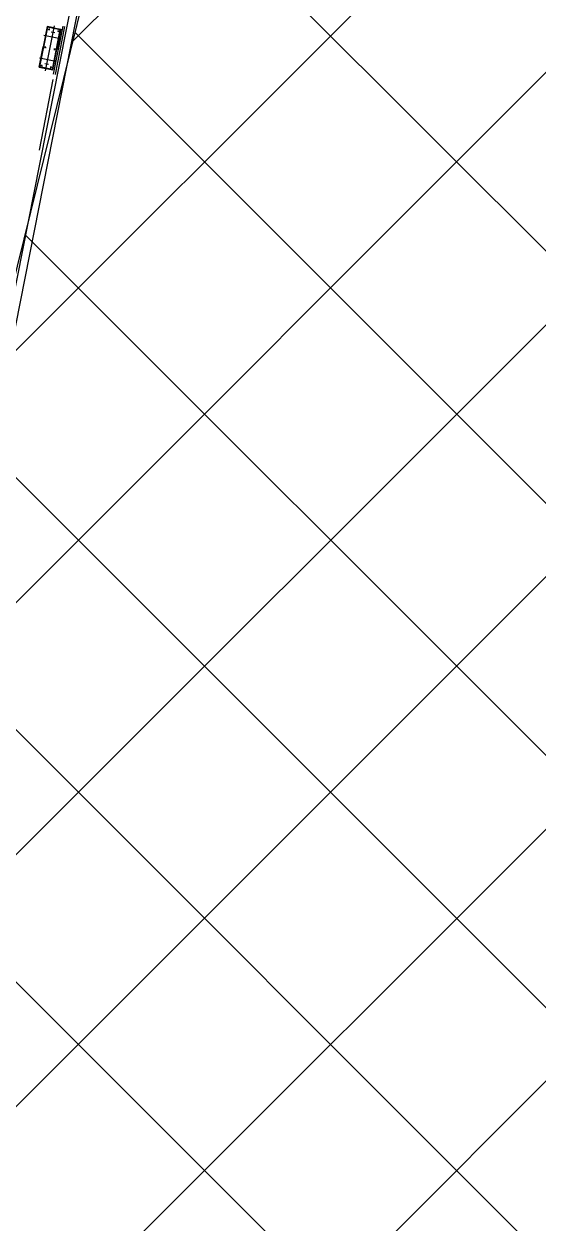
# Model space of a CAD drawing. Header units: metres. Extents: x 267365 to 277461, y 2088854 to 2108025.
# Drawn here: x 273040.8 to 273077.4, y 2096041.9 to 2096127.3 of the extents above; entities that cross this region are included whole.
import ezdxf

# ---------------------------------------------------------------- set-up
doc = ezdxf.new("R2010")
doc.units = ezdxf.units.M
doc.linetypes.add('DASHEDX2', pattern=[38.1, 25.4, -12.7])
doc.layers.add('PORT', color=5, linetype='Continuous')

msp = doc.modelspace()

# ---------------------------------------------------------------- linework, layer by layer
at = {"color": 30}
for p, q in [((273034.01, 2096074.372), (273075.472, 2096284.081)), ((273034.01, 2096074.372), (273075.472, 2096284.081)), ((273034.01, 2096074.372), (273075.472, 2096284.081)), ((273041.963, 2096117.457), (273066.657, 2096242.356)), ((273041.963, 2096117.457), (273066.657, 2096242.356)), ((273041.963, 2096117.457), (273066.657, 2096242.356)), ((273042.466, 2096127.15), (273042.18, 2096125.7)), ((273042.466, 2096127.15), (273042.18, 2096125.7)), ((273042.466, 2096127.15), (273042.18, 2096125.7)), ((273042.954, 2096127.054), (273042.466, 2096127.15)), ((273042.954, 2096127.054), (273042.466, 2096127.15)), ((273042.954, 2096127.054), (273042.466, 2096127.15)), ((273042.934, 2096123.758), (273043.608, 2096127.167)), ((273042.934, 2096123.758), (273043.608, 2096127.167)), ((273042.934, 2096123.758), (273043.608, 2096127.167)), ((273043.058, 2096123.725), (273043.735, 2096127.151)), ((273043.058, 2096123.725), (273043.735, 2096127.151)), ((273043.058, 2096123.725), (273043.735, 2096127.151)), ((273042.488, 2096127.104), (273041.928, 2096124.271)), ((273042.488, 2096127.104), (273041.928, 2096124.271)), ((273042.488, 2096127.104), (273041.928, 2096124.271)), ((273043.403, 2096126.923), (273042.488, 2096127.104)), ((273043.403, 2096126.923), (273042.488, 2096127.104)), ((273043.403, 2096126.923), (273042.488, 2096127.104)), ((273043.02, 2096126.702), (273042.756, 2096126.754)), ((273043.02, 2096126.702), (273042.756, 2096126.754)), ((273043.02, 2096126.702), (273042.756, 2096126.754)), ((273043.122, 2096126.979), (273042.77, 2096127.048)), ((273043.122, 2096126.979), (273042.77, 2096127.048)), ((273043.122, 2096126.979), (273042.77, 2096127.048)), ((273042.843, 2096124.09), (273043.403, 2096126.923)), ((273042.843, 2096124.09), (273043.403, 2096126.923)), ((273042.843, 2096124.09), (273043.403, 2096126.923)), ((273042.954, 2096127.054), (273043.441, 2096126.957)), ((273042.954, 2096127.054), (273043.441, 2096126.957)), ((273042.954, 2096127.054), (273043.441, 2096126.957)), ((273043.441, 2096126.957), (273043.154, 2096125.508)), ((273043.441, 2096126.957), (273043.154, 2096125.508)), ((273043.441, 2096126.957), (273043.154, 2096125.508)), ((273041.894, 2096124.251), (273042.18, 2096125.7)), ((273041.894, 2096124.251), (273042.18, 2096125.7)), ((273041.894, 2096124.251), (273042.18, 2096125.7)), ((273042.868, 2096124.058), (273043.154, 2096125.508)), ((273042.868, 2096124.058), (273043.154, 2096125.508)), ((273042.868, 2096124.058), (273043.154, 2096125.508)), ((273041.894, 2096124.251), (273042.868, 2096124.058)), ((273041.894, 2096124.251), (273042.868, 2096124.058)), ((273041.894, 2096124.251), (273042.868, 2096124.058)), ((273042.843, 2096124.09), (273041.928, 2096124.271)), ((273042.843, 2096124.09), (273041.928, 2096124.271)), ((273042.843, 2096124.09), (273041.928, 2096124.271)), ((273042.576, 2096124.45), (273042.312, 2096124.502)), ((273042.576, 2096124.45), (273042.312, 2096124.502)), ((273042.576, 2096124.45), (273042.312, 2096124.502)), ((273041.918, 2096118.353), (273042.91, 2096123.369)), ((273041.918, 2096118.353), (273042.91, 2096123.369)), ((273041.918, 2096118.353), (273042.91, 2096123.369)), ((273039.922, 2096107.135), (273041.963, 2096117.457)), ((273039.922, 2096107.135), (273041.963, 2096117.457)), ((273039.922, 2096107.135), (273041.963, 2096117.457))]:
    msp.add_line(p, q, dxfattribs=at)
at = {"color": 30, "linetype": 'DASHEDX2'}
for p, q in [((273042.35, 2096123.996), (273042.982, 2096127.198)), ((273042.35, 2096123.996), (273042.982, 2096127.198)), ((273042.35, 2096123.996), (273042.982, 2096127.198)), ((273042.239, 2096126.531), (273043.432, 2096126.295)), ((273042.239, 2096126.531), (273043.432, 2096126.295)), ((273042.239, 2096126.531), (273043.432, 2096126.295)), ((273042.537, 2096126.963), (273042.652, 2096126.939)), ((273042.537, 2096126.963), (273042.652, 2096126.939)), ((273042.537, 2096126.963), (273042.652, 2096126.939)), ((273042.607, 2096127.01), (273042.584, 2096126.896)), ((273042.607, 2096127.01), (273042.584, 2096126.896)), ((273042.607, 2096127.01), (273042.584, 2096126.896)), ((273043.317, 2096126.805), (273043.202, 2096126.828)), ((273043.317, 2096126.805), (273043.202, 2096126.828)), ((273043.317, 2096126.805), (273043.202, 2096126.828)), ((273043.271, 2096126.875), (273043.248, 2096126.761)), ((273043.271, 2096126.875), (273043.248, 2096126.761)), ((273043.271, 2096126.875), (273043.248, 2096126.761)), ((273042.276, 2096125.674), (273042.39, 2096125.651)), ((273042.276, 2096125.674), (273042.39, 2096125.651)), ((273042.276, 2096125.674), (273042.39, 2096125.651)), ((273042.321, 2096125.604), (273042.344, 2096125.718)), ((273042.321, 2096125.604), (273042.344, 2096125.718)), ((273042.321, 2096125.604), (273042.344, 2096125.718)), ((273043.056, 2096125.52), (273042.941, 2096125.543)), ((273043.056, 2096125.52), (273042.941, 2096125.543)), ((273043.056, 2096125.52), (273042.941, 2096125.543)), ((273042.987, 2096125.472), (273043.009, 2096125.587)), ((273042.987, 2096125.472), (273043.009, 2096125.587)), ((273042.987, 2096125.472), (273043.009, 2096125.587)), ((273041.919, 2096124.91), (273043.094, 2096124.678)), ((273041.919, 2096124.91), (273043.094, 2096124.678)), ((273041.919, 2096124.91), (273043.094, 2096124.678)), ((273042.021, 2096124.384), (273042.136, 2096124.361)), ((273042.021, 2096124.384), (273042.136, 2096124.361)), ((273042.021, 2096124.384), (273042.136, 2096124.361)), ((273042.067, 2096124.314), (273042.089, 2096124.428)), ((273042.067, 2096124.314), (273042.089, 2096124.428)), ((273042.067, 2096124.314), (273042.089, 2096124.428)), ((273042.801, 2096124.23), (273042.686, 2096124.253)), ((273042.801, 2096124.23), (273042.686, 2096124.253)), ((273042.801, 2096124.23), (273042.686, 2096124.253)), ((273042.732, 2096124.182), (273042.754, 2096124.297)), ((273042.732, 2096124.182), (273042.754, 2096124.297)), ((273042.732, 2096124.182), (273042.754, 2096124.297))]:
    msp.add_line(p, q, dxfattribs=at)
at = {"color": 30, "linetype": 'ByBlock'}
msp.add_line((273042.868, 2096124.058), (273043.441, 2096126.957), dxfattribs=at)
msp.add_line((273042.868, 2096124.058), (273043.441, 2096126.957), dxfattribs=at)
msp.add_line((273042.868, 2096124.058), (273043.441, 2096126.957), dxfattribs=at)
at = {"layer": 'PORT'}
msp.add_line((272857.683, 2095370.608), (273131.571, 2096479.38), dxfattribs=at)
at = {"layer": 'PORT', "linetype": 'Continuous'}
for p, q in [((273044.304, 2096126.099), (273227.288, 2096309.083)), ((273038.412, 2096102.246), (273221.293, 2096285.127)), ((273032.52, 2096078.394), (273215.298, 2096261.172)), ((273026.628, 2096054.541), (273209.303, 2096237.216)), ((273020.736, 2096030.689), (273203.308, 2096213.261)), ((273014.844, 2096006.836), (273197.313, 2096189.305)), ((273008.952, 2095982.984), (273191.318, 2096165.35)), ((273157.783, 2096031.347), (273048.014, 2096141.117)), ((273154.188, 2096016.982), (273044.456, 2096126.714)), ((273150.593, 2096002.617), (273040.898, 2096112.311)), ((273146.998, 2095988.251), (273037.34, 2096097.909)), ((273143.403, 2095973.886), (273033.783, 2096083.506)), ((273139.808, 2095959.52), (273030.225, 2096069.103))]:
    msp.add_line(p, q, dxfattribs=at)

doc.saveas('drawing.dxf')
